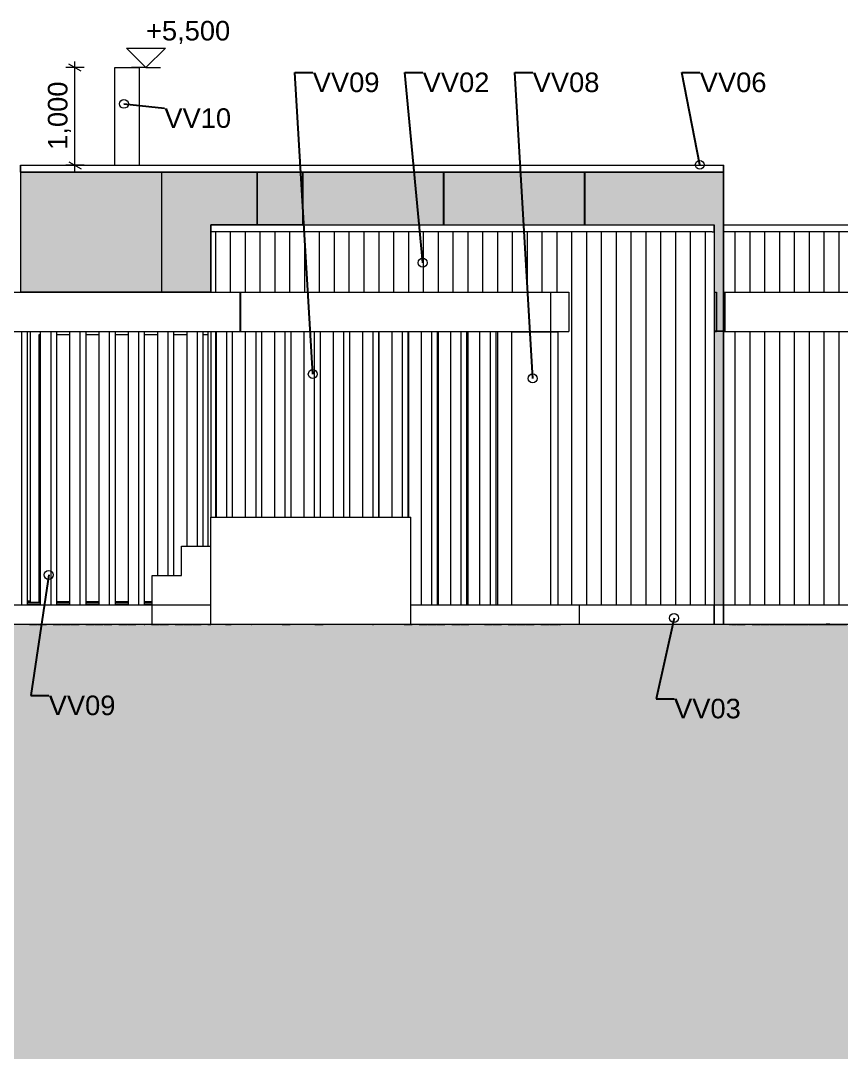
# Model space of a CAD drawing. Header units: millimetres. Extents: x -280990 to -136866, y -15139 to 7194.
# Drawn here: x -209338 to -200931, y -4579 to 5980 of the extents above; entities that cross this region are included whole.
import ezdxf

# ---------------------------------------------------------------- set-up
doc = ezdxf.new("R2010")
doc.units = ezdxf.units.MM
doc.header["$MEASUREMENT"] = 0
for name, color, linetype, lineweight in [('Annotation - Label_Pen_No__1', 7, 'Continuous', 13), ('New_0_Pen_No__1', 7, 'Continuous', 13), ('New_0_Pen_No__2', 8, 'Continuous', 15), ('New_2D Drafting - General_Pen_No__1', 7, 'Continuous', 13), ('New_2D Drafting - General_Pen_No__18', 9, 'Continuous', 15), ('New_Annotation - Label_Pen_No__1', 7, 'Continuous', 13), ('New_ARCHICAD Windows_Pen_No__1', 7, 'Continuous', 13), ('New_Dimensioning - General_Pen_No__1', 7, 'Continuous', 13), ('New_Shell - Roof_Pen_No__1', 7, 'Continuous', 13), ('New_Site & Landscape - Terrain_Pen_No__1', 7, 'Continuous', 13), ('New_Structural - Bearing_Pen_No__1', 7, 'Continuous', 13)]:
    doc.layers.add(name, color=color, linetype=linetype, lineweight=lineweight)
for name, color, linetype, lineweight, true_color in [('New_2D Drafting - General_Pen_No__61', 7, 'Continuous', 20, 0x6a6a6a), ('New_Site & Landscape - Terrain_Pen_No__180', 7, 'Continuous', 15, 0xd6cda7), ('New_Site & Landscape - Terrain_Pen_No__93', 7, 'Continuous', 13, 0xa2a233)]:
    doc.layers.add(name, color=color, linetype=linetype, lineweight=lineweight, true_color=true_color)
doc.layers.add('New_Dimensioning - General', color=7, linetype='Continuous')
doc.layers.add('New_Structural - Bearing', color=7, linetype='Continuous')
doc.styles.add('GENERATED_STYLE_1', font='')
doc.styles.get('GENERATED_STYLE_1').set_extended_font_data('Arial')
doc.dimstyles.new('GENERATED_STYLE__1', dxfattribs={"dimtxt": 200, "dimasz": 95, "dimexe": 0.18, "dimexo": 0.0625, "dimgap": 0, "dimtad": 1, "dimdec": 3, "dimlfac": 0.001, "dimzin": 0, "dimdsep": 46, "dimtxsty": 'GENERATED_STYLE_1', "dimblk": 'ARROWHEAD_2', "dimblk1": 'ARROWHEAD_2', "dimblk2": 'ARROWHEAD_2', "dimcen": 0.09, "dimse1": 1, "dimse2": 1, "dimclrd": 7, "dimclre": 7, "dimclrt": 7, "dimadec": 0, "dimazin": 0, "dimtfac": 1, "dimtdec": 4, "dimtmove": 0, "dimatfit": 3, "dimfxl": 0, "dimtolj": 1, "dimtzin": 0, "dimarcsym": 0})
doc.dimstyles.new('GENERATED_STYLE__2', dxfattribs={"dimtxt": 0.18, "dimasz": 182.4, "dimexe": 0.18, "dimexo": 0.0625, "dimgap": 0, "dimtad": 0, "dimtih": 1, "dimtoh": 1, "dimdec": 4, "dimzin": 0, "dimdsep": 46, "dimcen": 0.09, "dimadec": 0, "dimazin": 0, "dimtfac": 1, "dimtdec": 4, "dimtmove": 0, "dimatfit": 3, "dimldrblk": 'ARROWHEAD_1', "dimfxl": 0, "dimtolj": 1, "dimtzin": 0, "dimarcsym": 0})

# ---------------------------------------------------------------- blocks, each defined once
blk = doc.blocks.new('*D4', base_point=(-941499, 0))
at = {"layer": 'New_Dimensioning - General_Pen_No__1', "color": 7, "linetype": 'Continuous', "lineweight": 13}
for p, q in [((-208687, 5500), (-208875, 5500)), ((-208718, 5464), (-208843, 5536)), ((-208781, 5500), (-208781, 5561)), ((-208781, 4500), (-208781, 5500)), ((-208687, 4500), (-208875, 4500)), ((-208843, 4536), (-208718, 4464)), ((-208781, 4439), (-208781, 4500))]:
    blk.add_line(p, q, dxfattribs=at)
at = {"layer": 'New_Dimensioning - General_Pen_No__1', "color": 7, "lineweight": 13, "insert": (-208821, 4658), "char_height": 200, "attachment_point": 7, "rotation": 90, "style": 'GENERATED_STYLE_1'}
blk.add_mtext('\\A1;{\\pql;\\fArial|b0|i0|c0|p34;1,000}', dxfattribs=at)
blk = doc.blocks.new('ARROWHEAD_2')
at = {"color": 0, "linetype": 'Continuous', "lineweight": 0}
for p, q in [((0, 0), (-1, 0)), ((-0.38, -0.66), (0.38, 0.66))]:
    blk.add_line(p, q, dxfattribs=at)
blk = doc.blocks.new('ARROWHEAD_1')
at = {"color": 0, "linetype": 'Continuous', "lineweight": 0}
blk.add_line((0, 0), (-1, 0), dxfattribs=at)
blk.add_circle((0, 0), 0.25, dxfattribs=at)

msp = doc.modelspace()

# ---------------------------------------------------------------- hatches: boundary and pattern name
at = {"layer": 'New_2D Drafting - General_Pen_No__18', "linetype": 'Continuous', "lineweight": 15}
for points in [[(-207390.846, 3200), (-207390.8459, 3890), (-206914.144, 3890), (-206914.144, 4430), (-209335.4801, 4430), (-209337.846, 4430), (-209337.846, 3200), (-208551.7525, 3200)], [(-206914.144, 4430), (-206914.144, 3890), (-202234.846, 3890), (-202234.846, 0), (-202135.5586, 0), (-202135.5586, 4430)]]:
    msp.add_hatch(color=9, dxfattribs=at).paths.add_polyline_path(points)
at = {"layer": 'New_2D Drafting - General_Pen_No__61', "linetype": 'Continuous', "lineweight": 20, "true_color": 0x6a6a6a}
h = msp.add_hatch(dxfattribs=at)
h.set_pattern_fill('Dashed_0002', color=251, style=0, pattern_type=2)
h.set_pattern_definition([(45, (-941499.18, -2e-12), (-183.84776, 183.84776), [194.99999, -65]), (45, (-941499.18, 183.85), (-183.84776, 183.84776), [194.99999, -65])])
h.paths.add_polyline_path([(-222021.0116, -2621.8452), (-222021.0116, -11572.327), (-190614.3895, -11572.327), (-190614.3895, -199.363), (-197156.8894, -200.6962), (-197156.8884, -205.6962), (-201626.3622, -201.208), (-204316.707, -199.8387), (-207647.7489, -199.8387), (-211829.8206, -199.8387), (-214196.2217, -216.8353), (-214344.4356, -215.9146), (-222021.0116, -280.0598)])
at = {"layer": 'New_Site & Landscape - Terrain_Pen_No__180', "linetype": 'Continuous', "lineweight": 0, "true_color": 0x353329}
msp.add_hatch(color=250, dxfattribs=at).paths.add_polyline_path([(-202316.7416, -199.0045), (-203815.861, -199.9446), (-210881.6268, -199.9446), (-211646.8721, -200.0474), (-212846.4585, -210.2176), (-221414.7347, -277.7897), (-221414.7347, -15138.6962), (-190741.844, -15138.6962), (-190741.844, -221.3919)])
at = {"layer": 'New_Structural - Bearing', "linetype": 'Continuous', "lineweight": 0, "true_color": 0x000000}
h = msp.add_hatch(dxfattribs=at)
h.set_pattern_fill('Plank_Floor_vert_0002', color=18, style=0, pattern_type=2)
h.set_pattern_definition([(90, (-941499.18, -4e-11), (-152, 0), [])])
h.paths.add_polyline_path([(-207390.846, 3820), (-207390.846, 3200), (-203722.0187, 3200), (-203722.0187, 2800), (-203831.3091, 2800), (-203831.3091, 0), (-202255.8461, -0.0001), (-202255.8461, 3820.0001)])
h = msp.add_hatch(dxfattribs=at)
h.set_pattern_fill('Plank_Floor_vert_0002', color=18, style=0, pattern_type=2)
h.set_pattern_definition([(90, (-941499.18, -1e-08), (-152, 0), [])])
h.paths.add_polyline_path([(-202255.846, 0), (-202234.846, -0.0001), (-202234.846, 3820), (-202255.846, 3820)])
h = msp.add_hatch(dxfattribs=at)
h.set_pattern_fill('Plank_Floor_vert_0002', color=18, style=0, pattern_type=2)
h.set_pattern_definition([(90, (-941499.18, -4e-11), (-152, 0), [])])
h.paths.add_polyline_path([(-202137.8459, 3820), (-202137.8458, 3200), (-198604.075, 3200), (-197960.3193, 3199.9999), (-197960.3193, 3820)])
h = msp.add_hatch(dxfattribs=at)
h.set_pattern_fill('Plank_Floor_vert_0002', color=18, style=0, pattern_type=2)
h.set_pattern_definition([(90, (-941499.18, -5e-12), (-152, 0), [])])
h.paths.add_polyline_path([(-207332.9142, 2800), (-207390.846, 2800), (-207390.846, 900), (-207332.9142, 900)])
h = msp.add_hatch(dxfattribs=at)
h.set_pattern_fill('Plank_Floor_vert_0002', color=18, style=0, pattern_type=2)
h.set_pattern_definition([(90, (-941499.18, -5e-12), (-152, 0), [])])
h.paths.add_polyline_path([(-207167.334, 2800), (-207167.334, 900), (-207032.9142, 900), (-207032.9142, 2800)])
h = msp.add_hatch(dxfattribs=at)
h.set_pattern_fill('Plank_Floor_vert_0002', color=18, style=0, pattern_type=2)
h.set_pattern_definition([(90, (-941499.18, 2e-09), (-152, 0), [])])
h.paths.add_polyline_path([(-206732.9142, 2800), (-206867.334, 2800), (-206867.334, 900), (-206732.9142, 900)])
h = msp.add_hatch(dxfattribs=at)
h.set_pattern_fill('Plank_Floor_vert_0002', color=18, style=0, pattern_type=2)
h.set_pattern_definition([(90, (-941499.18, 3e-09), (-152, 0), [])])
h.paths.add_polyline_path([(-206567.3339, 2800), (-206567.3339, 900), (-206432.9141, 900), (-206432.9141, 2800)])
h = msp.add_hatch(dxfattribs=at)
h.set_pattern_fill('Plank_Floor_vert_0002', color=18, style=0, pattern_type=2)
h.set_pattern_definition([(90, (-941499.18, -5e-12), (-152, 0), [])])
h.paths.add_polyline_path([(-206267.334, 900), (-206132.9141, 900), (-206132.9141, 2800), (-206267.334, 2800)])
h = msp.add_hatch(dxfattribs=at)
h.set_pattern_fill('Plank_Floor_vert_0002', color=18, style=0, pattern_type=2)
h.set_pattern_definition([(90, (-941499.18, -9e-10), (-152, 0), [])])
h.paths.add_polyline_path([(-205967.334, 2800), (-205967.334, 900), (-205832.9142, 900), (-205832.9142, 2800)])
h = msp.add_hatch(dxfattribs=at)
h.set_pattern_fill('Plank_Floor_vert_0002', color=18, style=0, pattern_type=2)
h.set_pattern_definition([(90, (-941499.18, 9e-10), (-152, 0), [])])
h.paths.add_polyline_path([(-205667.3339, 2800), (-205667.3339, 900), (-205532.9142, 900), (-205532.9142, 2800)])
h = msp.add_hatch(dxfattribs=at)
h.set_pattern_fill('Plank_Floor_vert_0002', color=18, style=0, pattern_type=2)
h.set_pattern_definition([(90, (-941499.18, -3e-09), (-152, 0), [])])
h.paths.add_polyline_path([(-205232.9142, 2800), (-205367.3339, 2800), (-205367.3339, 900), (-205340.8461, 900), (-205340.8461, 0), (-205232.9142, 0)])
h = msp.add_hatch(dxfattribs=at)
h.set_pattern_fill('Plank_Floor_vert_0002', color=18, style=0, pattern_type=2)
h.set_pattern_definition([(90, (-941499.18, -7e-10), (-152, 0), [])])
h.paths.add_polyline_path([(-205067.334, 2800), (-205067.334, 0), (-204932.9142, 0), (-204932.9142, 2800)])
h = msp.add_hatch(dxfattribs=at)
h.set_pattern_fill('Plank_Floor_vert_0002', color=18, style=0, pattern_type=2)
h.set_pattern_definition([(90, (-941499.18, -3e-09), (-152, 0), [])])
h.paths.add_polyline_path([(-204632.9142, 2800), (-204767.334, 2800), (-204767.334, 0), (-204632.9142, 0)])
h = msp.add_hatch(dxfattribs=at)
h.set_pattern_fill('Plank_Floor_vert_0002', color=18, style=0, pattern_type=2)
h.set_pattern_definition([(90, (-941499.18, 1e-09), (-152, 0), [])])
h.paths.add_polyline_path([(-204467.334, 2800), (-204467.334, 0), (-204307.0738, 0), (-204307.0738, 2800)])
h = msp.add_hatch(dxfattribs=at)
h.set_pattern_fill('Plank_Floor_vert_0002', color=18, style=0, pattern_type=2)
h.set_pattern_definition([(90, (-941499.18, -7e-11), (-152, 0), [])])
h.paths.add_polyline_path([(-202137.8458, 2800), (-202137.8459, 0.0002), (-197960.3193, -0.0001), (-197960.3193, 2800), (-198604.075, 2800)])

# ---------------------------------------------------------------- linework, layer by layer
at = {"layer": 'New_0_Pen_No__1', "color": 7, "linetype": 'Continuous', "lineweight": 13}
for p, q in [((-208371.4481, 5500), (-208368.3141, 5500)), ((-208371.4481, 4500), (-208371.4481, 5500)), ((-208368.3141, 5500), (-208359.0692, 5500)), ((-208359.0692, 5500), (-208344.1771, 5500)), ((-208344.1771, 5500), (-208324.3844, 5500)), ((-208324.3844, 5500), (-208300.6836, 5500)), ((-208300.6836, 5500), (-208274.2632, 5500)), ((-208274.2632, 5500), (-208246.4481, 5500)), ((-208246.4481, 5500), (-208218.633, 5500)), ((-208218.633, 5500), (-208192.2127, 5500)), ((-208192.2127, 5500), (-208168.5119, 5500)), ((-208168.5119, 5500), (-208148.7192, 5500)), ((-208148.7192, 5500), (-208133.827, 5500)), ((-208133.827, 5500), (-208124.5821, 5500)), ((-208124.5821, 5500), (-208121.4481, 5500)), ((-208121.4481, 4500), (-208121.4481, 5500))]:
    msp.add_line(p, q, dxfattribs=at)
at = {"layer": 'New_0_Pen_No__1', "color": 7, "linetype": 'Continuous', "lineweight": 13, "flags": 128}
for points in [[(-209335.4801, 4430), (-207895.4801, 4430), (-207895.4801, 3200), (-209335.4801, 3200)], [(-207891.4801, 4430), (-206451.4801, 4430), (-206451.4801, 3890), (-207390.8459, 3890), (-207390.8459, 3200), (-207891.4801, 3200)], [(-206447.4801, 3890), (-205007.4801, 3890), (-205007.4801, 4430), (-206447.4801, 4430)], [(-205003.4801, 3890), (-203563.4801, 3890), (-203563.4801, 4430), (-205003.4801, 4430)], [(-203559.4801, 3890), (-202234.846, 3890), (-202234.846, 2804), (-202135.5586, 2804), (-202135.5586, 4430), (-203559.4801, 4430)], [(-202135.5586, 2800), (-202234.846, 2800), (-202234.846, 0), (-202135.5586, 0)]]:
    msp.add_lwpolyline(points, close=True, dxfattribs=at)
at = {"layer": 'New_0_Pen_No__2', "color": 8, "linetype": 'Continuous', "lineweight": 15}
for p, q in [((-207091.0738, 3200), (-207091.0738, 2800)), ((-207087.0738, 3200), (-207087.0738, 2800)), ((-204307.0738, 2800), (-203831.3092, 2800)), ((-204307.0738, 2796), (-203831.3092, 2796))]:
    msp.add_line(p, q, dxfattribs=at)
at = {"layer": 'New_2D Drafting - General_Pen_No__1', "color": 7, "linetype": 'Continuous', "lineweight": 13, "flags": 128}
for points in [[(-207390.846, 3200), (-207390.8459, 3890), (-206914.144, 3890), (-206914.144, 4430), (-209335.4801, 4430), (-209337.846, 4430), (-209337.846, 3200), (-208551.7525, 3200)], [(-206914.144, 4430), (-206914.144, 3890), (-202234.846, 3890), (-202234.846, 0), (-202135.5586, 0), (-202135.5586, 4430)], [(-222021.0116, -2621.8452), (-222021.0116, -11572.327), (-190614.3895, -11572.327), (-190614.3895, -199.363), (-197156.8894, -200.6962), (-197156.8884, -205.6962), (-201626.3622, -201.208), (-204316.707, -199.8387), (-207647.7489, -199.8387), (-211829.8206, -199.8387), (-214196.2217, -216.8353), (-214344.4356, -215.9146), (-222021.0116, -280.0598)]]:
    msp.add_lwpolyline(points, close=True, dxfattribs=at)
at = {"layer": 'New_ARCHICAD Windows_Pen_No__1', "color": 7, "linetype": 'Continuous', "lineweight": 13}
for p, q in [((-209237.846, 2765), (-209237.846, 2800)), ((-209237.846, 35), (-209237.846, 2765)), ((-209152.846, 2765), (-209152.846, 35)), ((-209132.9142, 2765), (-209152.846, 2765)), ((-208832.9142, 2765), (-208967.334, 2765)), ((-208532.9142, 2765), (-208667.334, 2765)), ((-208232.9142, 2765), (-208367.334, 2765)), ((-207932.9142, 2765), (-208067.334, 2765)), ((-207632.9142, 2765), (-207767.334, 2765)), ((-207415.846, 2765), (-207467.334, 2765)), ((-207415.846, 600), (-207415.846, 2800)), ((-209238.846, 40), (-209267.334, 37.1291)), ((-209237.8455, 35.0284), (-209267.334, 33.5475)), ((-209267.334, 28.4546), (-209237.846, 30)), ((-209132.9142, 23.187), (-209267.334, 23.187)), ((-209132.9142, 5), (-209267.334, 5)), ((-209238.846, 50), (-209238.846, 40)), ((-209237.846, 30), (-209237.846, 35)), ((-209237.846, 30), (-209132.9142, 30)), ((-209152.846, 35), (-209132.9142, 35)), ((-208967.334, 35), (-208832.9142, 35)), ((-208967.334, 30), (-208832.9142, 30)), ((-208832.9142, 23.187), (-208967.334, 23.187)), ((-208832.9142, 5), (-208967.334, 5)), ((-208667.334, 35), (-208532.9142, 35)), ((-208667.334, 30), (-208532.9142, 30)), ((-208532.9142, 23.187), (-208667.334, 23.187)), ((-208532.9142, 5), (-208667.334, 5)), ((-208367.334, 35), (-208232.9142, 35)), ((-208367.334, 30), (-208232.9142, 30)), ((-208232.9142, 23.187), (-208367.334, 23.187)), ((-208232.9142, 5), (-208367.334, 5)), ((-208067.334, 35), (-207990.846, 35)), ((-208067.334, 30), (-207990.846, 30)), ((-207990.846, 23.187), (-208067.334, 23.187)), ((-207990.846, 5), (-208067.334, 5))]:
    msp.add_line(p, q, dxfattribs=at)
at = {"layer": 'New_Dimensioning - General_Pen_No__1', "color": 7, "linetype": 'Continuous', "lineweight": 13}
for p, q in [((-208053.6847, 5500), (-208253.6847, 5700)), ((-208253.6847, 5700), (-207853.6847, 5700)), ((-207853.6847, 5700), (-208053.6847, 5500)), ((-208053.6847, 5500), (-208203.6847, 5500)), ((-208053.6847, 5500), (-207903.6847, 5500))]:
    msp.add_line(p, q, dxfattribs=at)
at = {"layer": 'New_Shell - Roof_Pen_No__1', "color": 7, "linetype": 'Continuous', "lineweight": 13}
for p, q in [((-209337.8126, 4500), (-209335.4801, 4500)), ((-209337.8126, 4430), (-209337.8126, 4500)), ((-209335.4801, 4430), (-209335.4801, 4500)), ((-209335.4801, 4500), (-202137.8475, 4500)), ((-202137.8475, 4430), (-202137.8475, 4500)), ((-202137.8475, 4500), (-202135.5586, 4500)), ((-202135.5586, 4430), (-202135.5586, 4500)), ((-206914.144, 4430), (-202137.8475, 4430)), ((-202137.8475, 4430), (-202135.5586, 4430)), ((-207390.846, 3820), (-207390.846, 3890)), ((-207390.846, 3890), (-202234.846, 3890)), ((-202255.846, 3820), (-202234.846, 3820)), ((-202234.846, 3820), (-202234.846, 3890)), ((-202137.846, 3890), (-197960.3193, 3890)), ((-210335.6129, 3200), (-203907.0738, 3200)), ((-203907.0738, 3200), (-203722.0186, 3200)), ((-203907.0738, 2800), (-203907.0738, 3200)), ((-202229.846, 3200), (-202209.8516, 3200)), ((-202209.8516, 2800), (-202209.8516, 3200)), ((-202137.846, 3200), (-202121.0427, 3200)), ((-202121.0427, 3200), (-191945.6622, 3200)), ((-202121.0427, 2800), (-202121.0427, 3200)), ((-209941.2416, 2800), (-204307.0738, 2800)), ((-203831.3092, 2800), (-203722.0186, 2800)), ((-202229.846, 2800), (-202209.8516, 2800)), ((-202137.846, 2800), (-202121.0427, 2800)), ((-202121.0427, 2800), (-196389.6416, 2800))]:
    msp.add_line(p, q, dxfattribs=at)
at = {"layer": 'New_Site & Landscape - Terrain_Pen_No__1', "color": 7, "linetype": 'Continuous', "lineweight": 13}
for p, q in [((-207390.846, -199.8387), (-211673.9622, -199.8387)), ((-209315.8496, -199.8387), (-209315.5034, -199.8389)), ((-209247.5298, -199.8721), (-209308.5884, -199.8802)), ((-209247.5298, -199.8721), (-209224.8719, -199.8832)), ((-209247.5298, -199.8721), (-209163.8132, -199.875)), ((-209156.8983, -199.9164), (-209217.9569, -199.9245)), ((-209156.8983, -199.9164), (-209134.2404, -199.9275)), ((-209156.8983, -199.9164), (-209073.1817, -199.9193)), ((-209003.2951, -199.8396), (-209064.3537, -199.8477)), ((-209003.2951, -199.8396), (-208980.6372, -199.8506)), ((-209003.2951, -199.8396), (-208919.5785, -199.8425)), ((-208912.6636, -199.8838), (-208973.7223, -199.892)), ((-208912.6636, -199.8838), (-208890.0057, -199.8949)), ((-208912.6636, -199.8838), (-208828.947, -199.8868)), ((-208822.0321, -199.9281), (-208883.0908, -199.9363)), ((-208822.0321, -199.9281), (-208799.3742, -199.9392)), ((-208822.0321, -199.9281), (-208738.3156, -199.9311)), ((-208668.4289, -199.8513), (-208729.4876, -199.8594)), ((-208668.4289, -199.8513), (-208645.771, -199.8624)), ((-208668.4289, -199.8513), (-208584.7124, -199.8542)), ((-208577.7974, -199.8956), (-208638.8561, -199.9037)), ((-208577.7974, -199.8956), (-208555.1395, -199.9067)), ((-208577.7974, -199.8956), (-208494.0809, -199.8985)), ((-208487.1659, -199.9399), (-208522.198, -199.9446)), ((-208487.1659, -199.9399), (-208477.6142, -199.9446)), ((-208487.1659, -199.9399), (-208403.4494, -199.9428)), ((-208333.5627, -199.8631), (-208394.6214, -199.8712)), ((-208333.5627, -199.8631), (-208310.9049, -199.8741)), ((-208333.5627, -199.8631), (-208249.8462, -199.866)), ((-208242.9312, -199.9073), (-208303.9899, -199.9155)), ((-208242.9312, -199.9073), (-208220.2734, -199.9184)), ((-208242.9312, -199.9073), (-208159.2147, -199.9103)), ((-208072.5429, -199.8387), (-208066.6702, -199.8416)), ((-207998.6966, -199.8748), (-208059.7552, -199.8829)), ((-207998.6966, -199.8748), (-207976.0387, -199.8859)), ((-207998.6966, -199.8748), (-207914.98, -199.8777)), ((-207908.0651, -199.9191), (-207969.1237, -199.9272)), ((-207908.0651, -199.9191), (-207885.4072, -199.9302)), ((-207908.0651, -199.9191), (-207824.3485, -199.922)), ((-207754.4619, -199.8423), (-207815.5206, -199.8504)), ((-207754.4619, -199.8423), (-207731.804, -199.8533)), ((-207754.4619, -199.8423), (-207670.7453, -199.8452)), ((-207663.8304, -199.8866), (-207724.8891, -199.8947)), ((-207663.8304, -199.8866), (-207641.1725, -199.8976)), ((-207663.8304, -199.8866), (-207580.1138, -199.8895)), ((-207573.1989, -199.9308), (-207634.2576, -199.939)), ((-207573.1989, -199.9308), (-207550.541, -199.9419)), ((-207573.1989, -199.9308), (-207489.4824, -199.9338)), ((-207419.5957, -199.854), (-207480.6544, -199.8621)), ((-207419.5957, -199.854), (-207396.9378, -199.8651)), ((-207419.5957, -199.854), (-207390.846, -199.855)), ((-207238.3327, -199.9426), (-207253.0958, -199.9446)), ((-207238.3327, -199.9426), (-207234.3075, -199.9446)), ((-207238.3327, -199.9426), (-207182.2617, -199.9446)), ((-207054.7347, -199.9181), (-207055.1567, -199.9182)), ((-206977.5651, -199.9181), (-206971.4402, -199.9211)), ((-206659.2319, -199.9218), (-206720.2905, -199.9299)), ((-206659.2319, -199.9218), (-206636.574, -199.9329)), ((-206659.2319, -199.9218), (-206575.5153, -199.9247)), ((-206324.3657, -199.9335), (-206385.4244, -199.9417)), ((-206324.3657, -199.9335), (-206301.8274, -199.9446)), ((-206324.3657, -199.9335), (-206240.6492, -199.9365)), ((-205785.6325, -199.9181), (-205806.3235, -199.9209)), ((-205734.2584, -199.9181), (-205722.607, -199.9238)), ((-205410.3987, -199.9245), (-205471.4573, -199.9326)), ((-205410.3987, -199.9245), (-205387.7408, -199.9356)), ((-205410.3987, -199.9245), (-205326.6821, -199.9274)), ((-203647.0356, -199.8387), (-205340.846, -199.8387)), ((-205256.7955, -199.8477), (-205317.8542, -199.8558)), ((-205256.7955, -199.8477), (-205234.1376, -199.8587)), ((-205256.7955, -199.8477), (-205173.0789, -199.8506)), ((-205166.164, -199.892), (-205227.2227, -199.9001)), ((-205166.164, -199.892), (-205143.5061, -199.903)), ((-205166.164, -199.892), (-205082.4475, -199.8949)), ((-205075.5325, -199.9363), (-205136.5912, -199.9444)), ((-205075.5325, -199.9363), (-205058.5207, -199.9446)), ((-205075.5325, -199.9363), (-204991.816, -199.9392)), ((-204921.9293, -199.8594), (-204982.988, -199.8675)), ((-204921.9293, -199.8594), (-204899.2714, -199.8705)), ((-204921.9293, -199.8594), (-204838.2128, -199.8623)), ((-204831.2978, -199.9037), (-204892.3565, -199.9118)), ((-204831.2978, -199.9037), (-204808.6399, -199.9148)), ((-204831.2978, -199.9037), (-204747.5813, -199.9066)), ((-204587.0631, -199.8712), (-204648.1218, -199.8793)), ((-204587.0631, -199.8712), (-204564.4053, -199.8822)), ((-204587.0631, -199.8712), (-204503.3466, -199.8741)), ((-204496.4317, -199.9155), (-204557.4903, -199.9236)), ((-204496.4317, -199.9155), (-204473.7738, -199.9265)), ((-204496.4317, -199.9155), (-204412.7151, -199.9184)), ((-204343.5834, -199.8387), (-204403.8871, -199.8467)), ((-204342.6226, -199.8387), (-204320.1706, -199.8497)), ((-204339.9612, -199.8387), (-204259.1119, -199.8415)), ((-204252.197, -199.8829), (-204313.2556, -199.891)), ((-204252.197, -199.8829), (-204229.5391, -199.894)), ((-204252.197, -199.8829), (-204168.4804, -199.8858)), ((-204161.5655, -199.9272), (-204222.6242, -199.9353)), ((-204161.5655, -199.9272), (-204138.9076, -199.9383)), ((-204161.5655, -199.9272), (-204077.8489, -199.9301)), ((-204007.9623, -199.8504), (-204069.021, -199.8585)), ((-204007.9623, -199.8504), (-203985.3044, -199.8614)), ((-204007.9623, -199.8504), (-203924.2457, -199.8533)), ((-203917.3308, -199.8947), (-203978.3895, -199.9028)), ((-203917.3308, -199.8947), (-203894.6729, -199.9057)), ((-203917.3308, -199.8947), (-203833.6143, -199.8976)), ((-203826.6993, -199.939), (-203868.8234, -199.9446)), ((-203826.6993, -199.939), (-203815.5776, -199.9444)), ((-203826.6993, -199.939), (-203807.9563, -199.9396)), ((-203687.1409, -199.864), (-203734.1548, -199.8702)), ((-200043.531, -197.6962), (-202316.7416, -199.0045)), ((-202076.1442, -198.8659), (-202066.7389, -198.9292)), ((-201998.7653, -199.3868), (-202059.8239, -199.3485)), ((-202055.4676, -198.854), (-202005.6802, -198.9674)), ((-201998.7653, -199.3868), (-201976.1074, -199.5393)), ((-201998.7653, -199.3868), (-201915.0487, -199.5775)), ((-201845.1621, -198.9296), (-201906.2207, -198.8914)), ((-201845.1621, -198.9296), (-201822.5042, -199.0821)), ((-201845.1621, -198.9296), (-201761.4455, -199.1204)), ((-201754.5306, -199.5397), (-201815.5892, -199.5015)), ((-201754.5306, -199.5397), (-201731.8727, -199.6922)), ((-201754.5306, -199.5397), (-201670.814, -199.7304)), ((-201663.8991, -200.1497), (-201724.9578, -200.1115)), ((-201663.8991, -200.1497), (-201641.2412, -200.3023)), ((-201663.8991, -200.1497), (-201580.1825, -200.3405)), ((-201600.9274, -199.0826), (-201661.986, -199.0443)), ((-201631.2612, -198.6099), (-201607.8423, -198.6633)), ((-201600.9274, -199.0826), (-201578.2695, -199.2351)), ((-201600.9274, -199.0826), (-201517.2108, -199.2733)), ((-201510.2959, -199.6926), (-201571.3546, -199.6544)), ((-201510.2959, -199.6926), (-201487.638, -199.8451)), ((-201510.2959, -199.6926), (-201426.5793, -199.8834)), ((-201447.3242, -198.6254), (-201508.3829, -198.5872)), ((-201419.6644, -200.3027), (-201480.7231, -200.2645)), ((-201447.3242, -198.6254), (-201424.6663, -198.778)), ((-201447.3242, -198.6254), (-201363.6076, -198.8162)), ((-201419.6644, -200.3027), (-201397.0065, -200.4552)), ((-201419.6644, -200.3027), (-201335.9479, -200.4934)), ((-201356.6927, -199.2355), (-201417.7514, -199.1973)), ((-201356.6927, -199.2355), (-201334.0348, -199.388)), ((-201356.6927, -199.2355), (-201272.9762, -199.4263)), ((-201329.0329, -200.9127), (-201330.5353, -200.9118)), ((-201329.0329, -200.9127), (-201328.6233, -200.9155)), ((-201329.0329, -200.9127), (-201323.3269, -200.9257)), ((-201266.0612, -199.8456), (-201327.1199, -199.8073)), ((-201266.0612, -199.8456), (-201243.4033, -199.9981)), ((-201266.0612, -199.8456), (-201182.3447, -200.0363)), ((-201203.0895, -198.7784), (-201264.1482, -198.7401)), ((-201175.4297, -200.4556), (-201236.4884, -200.4174)), ((-201203.0895, -198.7784), (-201180.4316, -198.9309)), ((-201203.0895, -198.7784), (-201119.373, -198.9691)), ((-201175.4297, -200.4556), (-201152.7718, -200.6081)), ((-201175.4297, -200.4556), (-201091.7132, -200.6464)), ((-201112.458, -199.3884), (-201173.5167, -199.3502)), ((-201084.7982, -201.0657), (-201145.8569, -201.0274)), ((-201112.458, -199.3884), (-201089.8001, -199.541)), ((-201112.458, -199.3884), (-201028.7415, -199.5792)), ((-201049.4863, -198.3213), (-201087.8824, -198.2972)), ((-201084.7982, -201.0657), (-201062.1404, -201.2182)), ((-201084.7982, -201.0657), (-201001.0817, -201.2564)), ((-201021.8265, -199.9985), (-201082.8852, -199.9603)), ((-201049.4863, -198.3213), (-201026.8284, -198.4738)), ((-201049.4863, -198.3213), (-200965.7698, -198.512)), ((-201021.8265, -199.9985), (-200999.1687, -200.151)), ((-201021.8265, -199.9985), (-200938.11, -200.1893)), ((-200958.8548, -198.9313), (-201019.9135, -198.8931)), ((-200931.195, -200.6086), (-200992.2537, -200.5703)), ((-200958.8548, -198.9313), (-200936.1969, -199.0838)), ((-200958.8548, -198.9313), (-200875.1383, -199.1221))]:
    msp.add_line(p, q, dxfattribs=at)
at = {"layer": 'New_Site & Landscape - Terrain_Pen_No__93', "color": 55, "linetype": 'Continuous', "lineweight": 13, "true_color": 0xa2a233, "flags": 128}
msp.add_lwpolyline([(-190741.844, -221.3919), (-202316.7416, -199.0045), (-203815.861, -199.9446), (-210881.6268, -199.9446), (-211646.8721, -200.0474), (-212846.4585, -210.2176), (-221414.7347, -277.7897)], dxfattribs=at)
at = {"layer": 'New_Structural - Bearing_Pen_No__1', "color": 7, "linetype": 'Continuous', "lineweight": 13}
for p, q in [((-209335.4801, 4430), (-209337.846, 4430)), ((-206914.144, 4430), (-209335.4801, 4430)), ((-206914.144, 3890), (-206914.144, 4430)), ((-202137.846, 0), (-202137.846, 4430)), ((-202135.5586, 3890), (-202135.5586, 4430)), ((-202255.846, 3820), (-207390.846, 3820)), ((-207390.846, 3820), (-207390.846, 3200)), ((-202234.846, 3820), (-202234.846, 0)), ((-197960.3193, 3820), (-202137.846, 3820)), ((-203722.0186, 3200), (-203722.0186, 2800)), ((-202229.846, 2800), (-202229.846, 3200)), ((-202209.8403, 3200), (-202209.8403, 2800)), ((-209326.6319, 0), (-209326.6319, 2800)), ((-209267.334, 0), (-209267.334, 2800)), ((-209132.9142, 0), (-209132.9142, 2800)), ((-209026.6319, 0), (-209026.6319, 2800)), ((-208967.334, 0), (-208967.334, 2800)), ((-208832.9142, 0), (-208832.9142, 2800)), ((-208726.6319, 0), (-208726.6319, 2800)), ((-208667.334, 0), (-208667.334, 2800)), ((-208532.9142, 0), (-208532.9142, 2800)), ((-208426.6319, 0), (-208426.6319, 2800)), ((-208367.334, 0), (-208367.334, 2800)), ((-208232.9142, 0), (-208232.9142, 2800)), ((-208126.6319, 0), (-208126.6319, 2800)), ((-208067.334, 0), (-208067.334, 2800)), ((-207932.9142, 300), (-207932.9142, 2800)), ((-207826.6319, 300), (-207826.6319, 2800)), ((-207767.334, 300), (-207767.334, 2800)), ((-207632.9142, 600), (-207632.9142, 2800)), ((-207526.6319, 600), (-207526.6319, 2800)), ((-207467.334, 600), (-207467.334, 2800)), ((-207390.846, 2800), (-207390.846, 900)), ((-207332.9142, 900), (-207332.9142, 2800)), ((-207226.6319, 900), (-207226.6319, 2800)), ((-207167.334, 900), (-207167.334, 2800)), ((-207032.9142, 900), (-207032.9142, 2800)), ((-206926.6319, 900), (-206926.6319, 2800)), ((-206867.334, 900), (-206867.334, 2800)), ((-206732.9142, 900), (-206732.9142, 2800)), ((-206626.6319, 900), (-206626.6319, 2800)), ((-206567.334, 900), (-206567.334, 2800)), ((-206432.9142, 900), (-206432.9142, 2800)), ((-206326.6319, 900), (-206326.6319, 2800)), ((-206267.334, 900), (-206267.334, 2800)), ((-206132.9142, 900), (-206132.9142, 2800)), ((-206026.6319, 900), (-206026.6319, 2800)), ((-205967.334, 900), (-205967.334, 2800)), ((-205832.9142, 900), (-205832.9142, 2800)), ((-205726.6319, 900), (-205726.6319, 2800)), ((-205667.334, 900), (-205667.334, 2800)), ((-205532.9142, 900), (-205532.9142, 2800)), ((-205426.6319, 900), (-205426.6319, 2800)), ((-205367.334, 900), (-205367.334, 2800)), ((-205232.9142, 0), (-205232.9142, 2800)), ((-205126.6319, 0), (-205126.6319, 2800)), ((-205067.334, 0), (-205067.334, 2800)), ((-204932.9142, 0), (-204932.9142, 2800)), ((-204826.6319, 0), (-204826.6319, 2800)), ((-204767.334, 0), (-204767.334, 2800)), ((-204632.9142, 0), (-204632.9142, 2800)), ((-204526.6319, 0), (-204526.6319, 2800)), ((-204467.334, 0), (-204467.334, 2800)), ((-204307.0738, 0), (-204307.0738, 2800)), ((-203907.0738, 0), (-203907.0738, 2800)), ((-203831.3092, 0), (-203831.3092, 2800)), ((-207390.846, -199.9182), (-207390.846, 900)), ((-207390.846, 900), (-205340.846, 900)), ((-205340.846, -199.9182), (-205340.846, 900)), ((-207690.846, 300), (-207690.846, 600)), ((-207690.846, 600), (-207390.846, 600)), ((-207990.846, 0), (-207990.846, 300)), ((-207990.846, 300), (-207690.846, 300)), ((-211673.9622, 0), (-207990.846, 0)), ((-207990.846, 0), (-207390.846, 0)), ((-207990.846, -199.8387), (-207990.846, 0)), ((-205340.846, 0), (-203612.9839, 0)), ((-203612.9839, -199.8173), (-203612.9839, 0)), ((-203612.9839, 0), (-202234.846, 0)), ((-202234.846, -198.9574), (-202234.846, 0)), ((-202234.846, 0), (-202232.2609, 0)), ((-202232.2609, -198.9559), (-202232.2609, 0)), ((-202232.2609, 0), (-202229.848, 0)), ((-202229.848, 0), (-202139.2292, 0)), ((-202139.2292, -198.9023), (-202139.2292, 0)), ((-202139.2292, 0), (-202134.2292, 0)), ((-202134.2292, -198.8994), (-202134.2292, 0)), ((-202134.2292, 0), (-202132.8467, 0)), ((-202132.8467, 0), (-197960.3193, 0))]:
    msp.add_line(p, q, dxfattribs=at)

# ---------------------------------------------------------------- texts
at = {"layer": 'Annotation - Label_Pen_No__1', "color": 7, "linetype": 'Continuous', "lineweight": 13, "char_height": 200, "attachment_point": 1, "style": 'GENERATED_STYLE_1'}
for s, insert in [('\\A1;{\\pql;\\fArial|b0|i0|c0|p34;VV0\\fArial|b0|i0|c0|p34;9}', (-206345.4682, 5448.8805)), ('\\A1;{\\pql;\\fArial|b0|i0|c0|p34;VV0\\fArial|b0|i0|c0|p34;2}', (-205219.5901, 5448.8805)), ('\\A1;{\\pql;\\fArial|b0|i0|c0|p34;VV\\fArial|b0|i0|c0|p34;08}', (-204092.9036, 5448.8805)), ('\\A1;{\\pql;\\fArial|b0|i0|c0|p34;VV0\\fArial|b0|i0|c0|p34;6}', (-202381.6195, 5448.8805)), ('\\A1;{\\pql;\\pt562.5;\\fArial|b0|i0|c0|p34;VV0\\fArial|b0|i0|c0|p34;9}', (-209050.1241, -927.7638)), ('\\A1;{\\pql;\\pt562.5;\\fArial|b0|i0|c0|p34;VV0\\fArial|b0|i0|c0|p34;3}', (-202644.9643, -960.6611))]:
    msp.add_mtext(s, dxfattribs=dict(at, insert=insert))
at = {"layer": 'New_Annotation - Label_Pen_No__1', "color": 7, "linetype": 'Continuous', "lineweight": 13, "insert": (-207865.5316, 5082.6818), "char_height": 200, "attachment_point": 1, "style": 'GENERATED_STYLE_1'}
msp.add_mtext('\\A1;{\\pql;\\fArial|b0|i0|c0|p34;VV\\fArial|b0|i0|c0|p34;10}', dxfattribs=at)
at = {"layer": 'New_Dimensioning - General_Pen_No__1', "color": 7, "lineweight": 13, "insert": (-208053.6847, 5740), "char_height": 200, "attachment_point": 7, "style": 'GENERATED_STYLE_1'}
msp.add_mtext('\\A1;{\\pql;\\fArial|b0|i0|c0|p34;+5,500}', dxfattribs=at)

# ---------------------------------------------------------------- dimensions: what is measured, and where the dimension line sits
at = {"layer": 'New_Dimensioning - General', "color": 7, "linetype": 'Continuous', "lineweight": 13}
dim = msp.add_linear_dim(base=(-208780.8679, 5500), p1=(-208371.4481, 4500), p2=(-208334.8365, 5500), angle=90, dimstyle='GENERATED_STYLE__1', dxfattribs=at)
dim.commit()
dim.dimension.update_dxf_attribs({"geometry": '*D4', "text_midpoint": (-208920.8679, 4994.058), "dimtype": 160, "text_rotation": 90})

# ---------------------------------------------------------------- leaders
at = {"layer": 'Annotation - Label_Pen_No__1', "color": 7, "linetype": 'Continuous', "lineweight": 13, "annotation_type": 0, "has_hookline": 1, "hookline_direction": 0}
for points, text_width in [([(-206345.4682, 2362.5184), (-206527.8682, 5448.8805), (-206345.4682, 5448.8805)], 669.4), ([(-205219.5901, 3502.363), (-205401.9901, 5448.8805), (-205219.5901, 5448.8805)], 666.8), ([(-204092.9036, 2318.3236), (-204275.3036, 5448.8805), (-204092.9036, 5448.8805)], 669.4), ([(-202381.6195, 4504.3352), (-202564.0195, 5448.8805), (-202381.6195, 5448.8805)], 669), ([(-209050.1241, 307.2941), (-209232.5241, -927.7638), (-209050.1241, -927.7638)], 669.4), ([(-202644.9643, -134.0849), (-202827.3643, -960.6611), (-202644.9643, -960.6611)], 669)]:
    msp.add_leader(points, dimstyle='GENERATED_STYLE__2', dxfattribs=dict(at, text_width=text_width))
at = {"layer": 'New_Annotation - Label_Pen_No__1', "color": 7, "linetype": 'Continuous', "lineweight": 13, "annotation_type": 0, "has_hookline": 1, "hookline_direction": 0, "text_width": 668.2}
msp.add_leader([(-208279.7452, 5128.3961), (-207865.5316, 5082.6818)], dimstyle='GENERATED_STYLE__2', dxfattribs=at)

doc.saveas('drawing.dxf')
